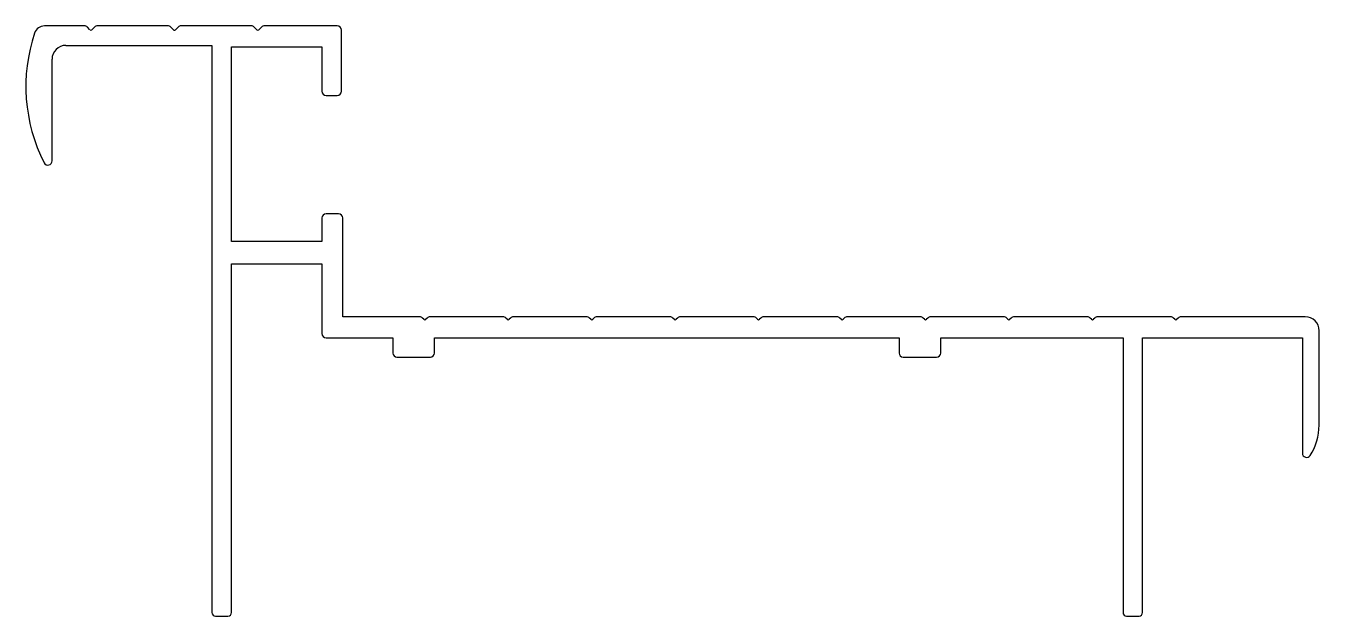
# Model space of a CAD drawing. Extents: x 506.3 to 599.3, y 495.6 to 538.
import ezdxf

# ---------------------------------------------------------------- set-up
doc = ezdxf.new("R2010")
doc.units = 0
doc.layers.get('0').update_dxf_attribs({"linetype": 'CONTINUOUS'})

msp = doc.modelspace()

# ---------------------------------------------------------------- linework, layer by layer
for p, q in [((510.516, 538.045), (507.646, 538.045)), ((510.919, 537.765), (510.728, 537.957)), ((511.252, 537.957), (511.06, 537.765)), ((516.516, 538.045), (511.464, 538.045)), ((516.919, 537.765), (516.728, 537.957)), ((517.252, 537.957), (517.06, 537.765)), ((522.516, 538.045), (517.464, 538.045)), ((522.919, 537.765), (522.728, 537.957)), ((523.252, 537.957), (523.06, 537.765)), ((528.69, 538.045), (523.464, 538.045)), ((528.99, 533.345), (528.99, 537.745)), ((509.19, 536.645), (519.69, 536.645)), ((519.69, 536.645), (519.69, 495.895)), ((521.09, 536.545), (527.59, 536.545)), ((521.09, 522.545), (521.09, 536.545)), ((527.59, 536.545), (527.59, 533.345)), ((508.19, 528.346), (508.19, 535.645)), ((527.89, 533.045), (528.69, 533.045)), ((528.79, 524.545), (527.89, 524.545)), ((527.59, 524.245), (527.59, 522.545)), ((529.09, 517.145), (529.09, 524.245)), ((527.59, 522.545), (521.09, 522.545)), ((521.09, 495.895), (521.09, 520.945)), ((521.09, 520.945), (527.59, 520.945)), ((527.59, 520.945), (527.59, 515.945)), ((534.616, 517.145), (529.09, 517.145)), ((534.919, 516.965), (534.828, 517.057)), ((535.152, 517.057), (535.06, 516.965)), ((540.616, 517.145), (535.364, 517.145)), ((540.919, 516.965), (540.828, 517.057)), ((541.152, 517.057), (541.06, 516.965)), ((546.616, 517.145), (541.364, 517.145)), ((546.919, 516.965), (546.828, 517.057)), ((547.152, 517.057), (547.06, 516.965)), ((552.616, 517.145), (547.364, 517.145)), ((552.919, 516.965), (552.828, 517.057)), ((553.152, 517.057), (553.06, 516.965)), ((558.616, 517.145), (553.364, 517.145)), ((558.919, 516.965), (558.828, 517.057)), ((559.152, 517.057), (559.06, 516.965)), ((564.616, 517.145), (559.364, 517.145)), ((564.919, 516.965), (564.828, 517.057)), ((565.152, 517.057), (565.06, 516.965)), ((570.616, 517.145), (565.364, 517.145)), ((570.919, 516.965), (570.828, 517.057)), ((571.152, 517.057), (571.06, 516.965)), ((576.616, 517.145), (571.364, 517.145)), ((576.919, 516.965), (576.828, 517.057)), ((577.152, 517.057), (577.06, 516.965)), ((582.616, 517.145), (577.364, 517.145)), ((582.919, 516.965), (582.828, 517.057)), ((583.152, 517.057), (583.06, 516.965)), ((588.616, 517.145), (583.364, 517.145)), ((588.919, 516.965), (588.828, 517.057)), ((589.152, 517.057), (589.06, 516.965)), ((598.29, 517.145), (589.364, 517.145)), ((599.29, 509.367), (599.29, 516.145)), ((527.89, 515.645), (532.69, 515.645)), ((532.69, 515.645), (532.69, 514.545)), ((535.69, 514.545), (535.69, 515.645)), ((535.69, 515.645), (569.09, 515.645)), ((569.09, 515.645), (569.09, 514.545)), ((572.09, 514.545), (572.09, 515.645)), ((572.09, 515.645), (585.19, 515.645)), ((585.19, 515.645), (585.19, 495.895)), ((586.59, 495.895), (586.59, 515.645)), ((586.59, 515.645), (598.09, 515.645)), ((598.09, 515.645), (598.09, 507.347)), ((532.99, 514.245), (535.39, 514.245)), ((569.39, 514.245), (571.79, 514.245)), ((519.94, 495.645), (520.84, 495.645)), ((585.44, 495.645), (586.34, 495.645))]:
    msp.add_line(p, q)
for centre, radius, start, end in [((518.405, 533.688), 12.097, 161.4682, 206.92825), ((507.646, 537.295), 0.75, 90.00001, 161.46824), ((510.516, 537.745), 0.3, 45.00001, 90), ((510.99, 537.836), 0.1, 225, 315), ((511.464, 537.745), 0.3, 90, 134.99999), ((516.516, 537.745), 0.3, 45.00001, 90), ((516.99, 537.836), 0.1, 225.00001, 315.00012), ((517.464, 537.745), 0.3, 90, 135.00012), ((522.516, 537.745), 0.3, 45.00001, 90), ((522.99, 537.836), 0.1, 225.00001, 314.99999), ((523.464, 537.745), 0.3, 90, 134.99999), ((528.69, 537.745), 0.3, 0, 90), ((509.19, 535.645), 1, 90, 180.00001), ((527.89, 533.345), 0.3, 180, 270), ((528.69, 533.345), 0.3, 270, 0), ((507.888, 528.346), 0.301, 206.92825, 360), ((527.89, 524.245), 0.3, 90, 180), ((528.79, 524.245), 0.3, 0, 90), ((534.616, 516.845), 0.3, 45, 90), ((535.364, 516.845), 0.3, 90, 135), ((540.616, 516.845), 0.3, 45, 90), ((541.364, 516.845), 0.3, 90, 135), ((546.616, 516.845), 0.3, 45, 90), ((547.364, 516.845), 0.3, 90, 135), ((552.616, 516.845), 0.3, 45, 90), ((553.364, 516.845), 0.3, 90, 135), ((558.616, 516.845), 0.3, 45, 90), ((559.364, 516.845), 0.3, 90, 135), ((564.616, 516.845), 0.3, 45, 90), ((565.364, 516.845), 0.3, 90, 135), ((570.616, 516.845), 0.3, 44.99947, 90), ((571.364, 516.845), 0.3, 90, 134.99947), ((576.616, 516.845), 0.3, 44.99947, 90), ((577.364, 516.845), 0.3, 90, 134.99947), ((582.616, 516.845), 0.3, 44.99947, 90), ((583.364, 516.845), 0.3, 90, 134.99947), ((588.616, 516.845), 0.3, 44.99947, 90), ((589.364, 516.845), 0.3, 90, 134.99947), ((598.29, 516.145), 1, 0, 90), ((534.99, 517.036), 0.1, 225, 315), ((540.99, 517.036), 0.1, 225, 315), ((546.99, 517.036), 0.1, 225, 315), ((552.99, 517.036), 0.1, 225, 315), ((558.99, 517.036), 0.1, 225, 315), ((564.99, 517.036), 0.1, 225, 315), ((570.99, 517.036), 0.1, 224.99947, 314.99947), ((576.99, 517.036), 0.1, 224.99947, 314.99947), ((582.99, 517.036), 0.1, 224.99947, 314.99947), ((588.99, 517.036), 0.1, 224.99915, 314.99915), ((527.89, 515.945), 0.3, 180, 270), ((532.99, 514.545), 0.3, 180, 270), ((535.39, 514.545), 0.3, 270, 0), ((569.39, 514.545), 0.3, 180, 270), ((571.79, 514.545), 0.3, 270, 0), ((595.29, 509.367), 4, 326.91237, 0), ((598.39, 507.347), 0.3, 180, 326.91237), ((519.94, 495.895), 0.25, 180, 270), ((520.84, 495.895), 0.25, 270, 0), ((585.44, 495.895), 0.25, 180, 270), ((586.34, 495.895), 0.25, 270, 0)]:
    msp.add_arc(centre, radius, start, end)

doc.saveas('drawing.dxf')
